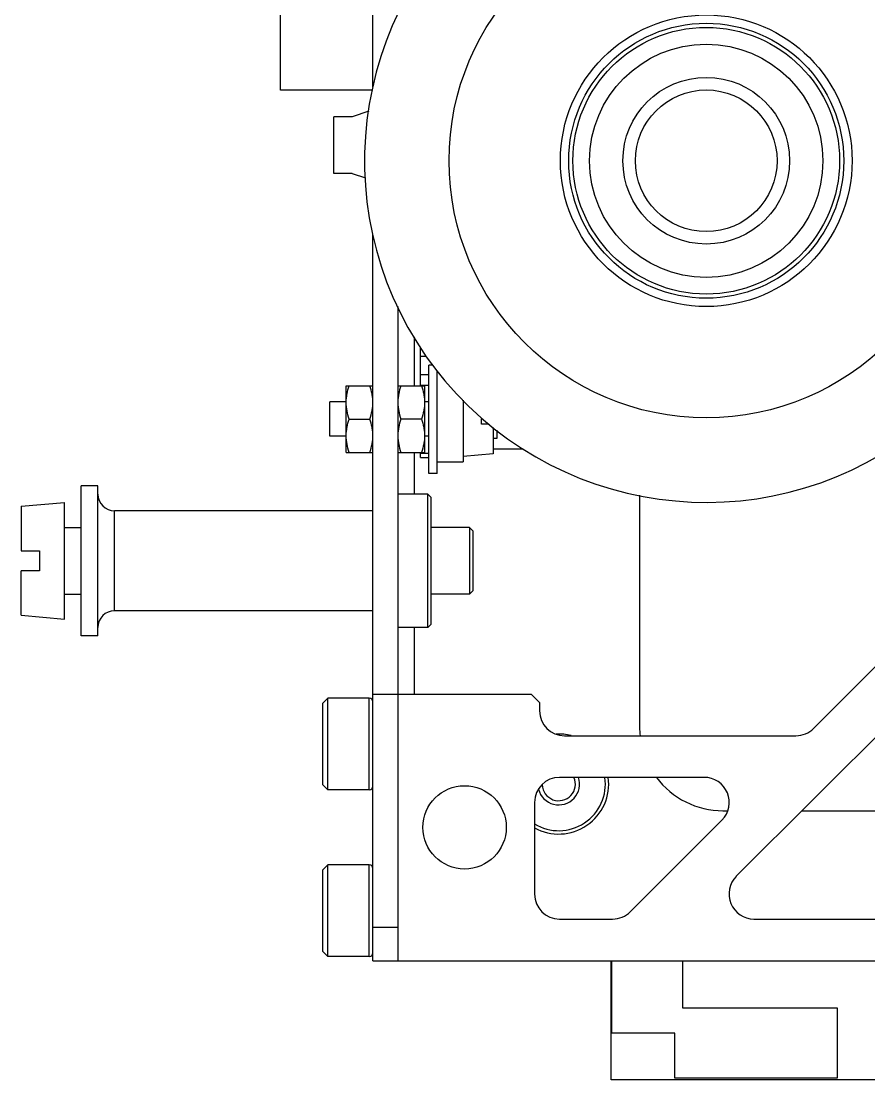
# Model space of a CAD drawing. Header units: millimetres. Extents: x 0 to 594, y 0 to 420.
# Drawn here: x 159.83 to 185.26, y 201.06 to 232.82 of the extents above; entities that cross this region are included whole.
import ezdxf

# ---------------------------------------------------------------- set-up
doc = ezdxf.new("R2010")
doc.units = ezdxf.units.MM
doc.header["$LTSCALE"] = 32.67
doc.layers.get('0').update_dxf_attribs({"linetype": 'CONTINUOUS'})
for name, color, linetype in [('3_ALL_AXES', 7, 'CONTINUOUS'), ('7_ALL_FEATURES', 7, 'CONTINUOUS'), ('AXIS', 7, 'CONTINUOUS')]:
    doc.layers.add(name, color=color, linetype=linetype)

msp = doc.modelspace()

# ---------------------------------------------------------------- linework, layer by layer
at = {"color": 7, "linetype": 'CONTINUOUS'}
for p, q in [((167.609, 230.751), (167.609, 237.451)), ((170.358, 230.751), (167.609, 230.751)), ((170.267, 230.12), (169.759, 229.951)), ((169.209, 228.251), (169.209, 229.951)), ((169.759, 229.951), (169.209, 229.951)), ((169.759, 228.251), (169.209, 228.251)), ((169.759, 228.251), (170.158, 228.118)), ((171.634, 221.881), (171.634, 223.339)), ((171.809, 221.881), (171.809, 223.052)), ((171.809, 222.764), (171.984, 222.764)), ((172.059, 219.246), (172.059, 222.496)), ((172.177, 222.496), (172.059, 222.496)), ((172.059, 222.205), (171.809, 222.205)), ((172.309, 219.246), (172.309, 222.318)), ((169.584, 219.881), (169.584, 221.881)), ((169.584, 221.881), (170.384, 221.881)), ((171.134, 221.881), (171.934, 221.881)), ((172.059, 221.887), (171.809, 221.887)), ((171.934, 221.881), (171.934, 219.881)), ((169.097, 220.369), (169.097, 221.394)), ((169.584, 221.394), (169.097, 221.394)), ((172.059, 221.394), (171.934, 221.394)), ((173.097, 221.445), (173.097, 219.601)), ((169.674, 220.881), (170.295, 220.881)), ((171.845, 220.881), (171.224, 220.881)), ((173.647, 220.731), (173.647, 220.881)), ((173.861, 220.731), (173.647, 220.731)), ((173.857, 220.735), (173.857, 220.731)), ((173.997, 220.623), (173.997, 219.835)), ((174.106, 220.546), (174.106, 220.3)), ((169.584, 220.369), (169.097, 220.369)), ((172.059, 220.369), (171.934, 220.369)), ((174.106, 220.3), (173.997, 220.3)), ((169.584, 219.881), (170.384, 219.881)), ((171.134, 219.881), (171.934, 219.881)), ((171.634, 218.631), (171.634, 219.881)), ((171.809, 219.728), (171.809, 219.881)), ((171.809, 219.855), (172.059, 219.855)), ((173.997, 219.835), (173.097, 219.756)), ((173.997, 219.99), (174.893, 219.99)), ((171.809, 219.728), (172.059, 219.728)), ((172.309, 219.601), (173.097, 219.601)), ((172.309, 219.246), (172.059, 219.246)), ((172.034, 214.631), (172.034, 218.631)), ((172.134, 218.531), (172.034, 218.631)), ((172.134, 214.731), (172.134, 218.531)), ((178.384, 218.602), (178.384, 211.631)), ((159.834, 218.268), (161.134, 218.381)), ((159.834, 218.268), (159.834, 216.931)), ((161.134, 214.881), (161.134, 218.381)), ((162.634, 215.131), (162.634, 218.131)), ((161.134, 217.631), (161.634, 217.631)), ((173.284, 217.631), (173.284, 215.631)), ((173.384, 217.531), (173.284, 217.631)), ((173.384, 217.531), (173.384, 215.731)), ((159.834, 216.931), (160.384, 216.931)), ((160.384, 216.931), (160.384, 216.331)), ((159.834, 214.995), (159.834, 216.331)), ((160.384, 216.331), (159.834, 216.331)), ((173.384, 215.731), (173.284, 215.631)), ((161.134, 215.631), (161.634, 215.631)), ((159.834, 214.995), (161.134, 214.881)), ((172.134, 214.731), (172.034, 214.631)), ((172.034, 214.631), (171.134, 214.631)), ((171.634, 212.631), (171.634, 214.631)), ((169.034, 212.506), (168.884, 212.356)), ((169.034, 209.756), (169.034, 212.506)), ((170.277, 212.506), (169.034, 212.506)), ((170.277, 209.756), (170.277, 212.506)), ((168.884, 209.906), (168.884, 212.356)), ((169.034, 209.756), (168.884, 209.906)), ((170.277, 209.756), (169.034, 209.756)), ((180.884, 209.131), (181.022, 209.131)), ((183.256, 209.131), (187.296, 209.131)), ((169.034, 207.506), (168.884, 207.356)), ((169.034, 204.756), (169.034, 207.506)), ((170.277, 207.506), (169.034, 207.506)), ((170.277, 204.756), (170.277, 207.506)), ((168.884, 204.906), (168.884, 207.356)), ((169.034, 204.756), (168.884, 204.906)), ((170.277, 204.756), (169.034, 204.756)), ((177.532, 201.056), (177.532, 204.631)), ((188.284, 201.056), (177.532, 201.056))]:
    msp.add_line(p, q, dxfattribs=at)
for centre, radius, start, end in [((162.634, 218.631), 0.5, 180, 270), ((162.634, 214.631), 0.5, 90, 180), ((170.277, 212.399), 0.107, 0, 90), ((180.884, 211.631), 2.5, 180, 185.8191), ((175.959, 209.931), 1.5, 75.6211, 92.9037), ((175.959, 209.931), 1.5, 241.0483, 7.6623), ((175.959, 209.931), 1.4, 238.7299, 8.2158), ((180.884, 211.631), 2.5, 216.9874, 270), ((170.277, 209.864), 0.107, 270, 360), ((170.277, 207.399), 0.107, 0, 90), ((170.277, 204.864), 0.107, 270, 360)]:
    msp.add_arc(centre, radius, start, end, dxfattribs=at)
for points, knots in [([(169.584, 221.381), (169.584, 221.424), (169.588, 221.508), (169.613, 221.677), (169.647, 221.8), (169.674, 221.881)], [0, 0, 0, 0, 0.248924, 0.498397, 1, 1, 1, 1]), ([(170.384, 221.381), (170.384, 221.424), (170.38, 221.508), (170.356, 221.677), (170.322, 221.8), (170.295, 221.881)], [0, 0, 0, 0, 0.248924, 0.498397, 1, 1, 1, 1]), ([(171.224, 221.881), (171.197, 221.8), (171.163, 221.677), (171.138, 221.508), (171.134, 221.424), (171.134, 221.381)], [0, 0, 0, 0, 0.501603, 0.751076, 1, 1, 1, 1]), ([(171.845, 221.881), (171.872, 221.8), (171.906, 221.677), (171.93, 221.508), (171.934, 221.424), (171.934, 221.381)], [0, 0, 0, 0, 0.501603, 0.751076, 1, 1, 1, 1]), ([(169.674, 220.881), (169.647, 220.962), (169.613, 221.086), (169.588, 221.254), (169.584, 221.339), (169.584, 221.381)], [0, 0, 0, 0, 0.501603, 0.751076, 1, 1, 1, 1]), ([(170.295, 220.881), (170.322, 220.962), (170.356, 221.086), (170.38, 221.254), (170.384, 221.339), (170.384, 221.381)], [0, 0, 0, 0, 0.501603, 0.751076, 1, 1, 1, 1]), ([(171.134, 221.381), (171.134, 221.339), (171.138, 221.254), (171.163, 221.086), (171.197, 220.962), (171.224, 220.881)], [0, 0, 0, 0, 0.248924, 0.498397, 1, 1, 1, 1]), ([(171.934, 221.381), (171.934, 221.339), (171.93, 221.254), (171.906, 221.086), (171.872, 220.962), (171.845, 220.881)], [0, 0, 0, 0, 0.248924, 0.498397, 1, 1, 1, 1]), ([(169.584, 220.381), (169.584, 220.424), (169.588, 220.508), (169.613, 220.677), (169.647, 220.8), (169.674, 220.881)], [0, 0, 0, 0, 0.248924, 0.498397, 1, 1, 1, 1]), ([(170.384, 220.381), (170.384, 220.424), (170.38, 220.508), (170.356, 220.677), (170.322, 220.8), (170.295, 220.881)], [0, 0, 0, 0, 0.248924, 0.498397, 1, 1, 1, 1]), ([(171.224, 220.881), (171.197, 220.8), (171.163, 220.677), (171.138, 220.508), (171.134, 220.424), (171.134, 220.381)], [0, 0, 0, 0, 0.501603, 0.751076, 1, 1, 1, 1]), ([(171.845, 220.881), (171.872, 220.8), (171.906, 220.677), (171.93, 220.508), (171.934, 220.424), (171.934, 220.381)], [0, 0, 0, 0, 0.501603, 0.751076, 1, 1, 1, 1]), ([(169.674, 219.881), (169.647, 219.962), (169.613, 220.086), (169.588, 220.254), (169.584, 220.339), (169.584, 220.381)], [0, 0, 0, 0, 0.501603, 0.751076, 1, 1, 1, 1]), ([(170.295, 219.881), (170.322, 219.962), (170.356, 220.086), (170.38, 220.254), (170.384, 220.339), (170.384, 220.381)], [0, 0, 0, 0, 0.501603, 0.751076, 1, 1, 1, 1]), ([(171.134, 220.381), (171.134, 220.339), (171.138, 220.254), (171.163, 220.086), (171.197, 219.962), (171.224, 219.881)], [0, 0, 0, 0, 0.248924, 0.498397, 1, 1, 1, 1]), ([(171.934, 220.381), (171.934, 220.339), (171.93, 220.254), (171.906, 220.086), (171.872, 219.962), (171.845, 219.881)], [0, 0, 0, 0, 0.248924, 0.498397, 1, 1, 1, 1])]:
    msp.add_open_spline(points, degree=3, knots=knots, dxfattribs=at)
at = {"layer": '3_ALL_AXES', "color": 7, "linetype": 'CONTINUOUS'}
msp.add_line((172.299, 222.331), (172.542, 222.031), dxfattribs=at)
for centre, radius in [((180.384, 228.631), 7.714), ((180.384, 228.631), 4.375), ((180.384, 228.631), 4.125), ((180.384, 228.631), 3.5), ((180.384, 228.631), 2.5), ((180.384, 228.631), 2.125), ((173.134, 208.631), 1.25)]:
    msp.add_circle(centre, radius, dxfattribs=at)
msp.add_arc((180.384, 228.631), 10.25, 220.0834, 217.9253, dxfattribs=at)
at = {"layer": '7_ALL_FEATURES', "color": 3, "linetype": 'CONTINUOUS'}
for p, q in [((170.384, 230.844), (170.384, 251.631)), ((170.384, 204.631), (170.384, 226.419))]:
    msp.add_line(p, q, dxfattribs=at)
at = {"layer": '7_ALL_FEATURES', "color": 7, "linetype": 'CONTINUOUS'}
for p, q in [((171.134, 224.259), (171.134, 204.631)), ((191.415, 219.412), (183.604, 211.601)), ((188.365, 214.24), (181.286, 207.162)), ((170.384, 212.631), (175.134, 212.631)), ((175.384, 212.381), (175.134, 212.631)), ((175.384, 212.381), (175.384, 212.131)), ((176.134, 211.381), (183.074, 211.381)), ((180.324, 210.131), (175.984, 210.131)), ((175.234, 209.381), (175.234, 206.631)), ((178.104, 206.101), (180.854, 208.851)), ((175.984, 205.881), (177.574, 205.881)), ((181.816, 205.881), (188.284, 205.881)), ((171.134, 205.631), (170.384, 205.631)), ((170.384, 204.631), (188.284, 204.631)), ((177.554, 202.456), (177.554, 204.631)), ((179.669, 204.631), (179.669, 203.221)), ((179.669, 203.221), (184.316, 203.221)), ((184.316, 203.221), (184.316, 201.106)), ((179.441, 202.456), (177.554, 202.456)), ((179.441, 201.106), (179.441, 202.456)), ((184.316, 201.106), (179.441, 201.106))]:
    msp.add_line(p, q, dxfattribs=at)
for radius in [7.714, 4]:
    msp.add_circle((180.384, 228.631), radius, dxfattribs=at)
for centre, radius, start, end in [((180.384, 228.631), 10.25, 217.9253, 220.0834), ((176.134, 212.131), 0.75, 180, 270), ((183.074, 212.131), 0.75, 270, 315), ((175.984, 209.381), 0.75, 90, 180), ((180.324, 209.381), 0.75, 315, 90), ((181.816, 206.631), 0.75, 135, 270), ((175.984, 206.631), 0.75, 180, 270), ((177.574, 206.631), 0.75, 270, 315)]:
    msp.add_arc(centre, radius, start, end, dxfattribs=at)
at = {"layer": 'AXIS', "color": 7, "linetype": 'CONTINUOUS'}
for p, q in [((161.634, 214.381), (161.634, 218.881)), ((162.134, 218.881), (161.634, 218.881)), ((162.134, 214.381), (162.134, 218.881)), ((172.034, 218.631), (171.134, 218.631)), ((170.384, 218.131), (162.634, 218.131)), ((173.284, 217.631), (172.134, 217.631)), ((173.284, 215.631), (172.134, 215.631)), ((170.384, 215.131), (162.634, 215.131)), ((172.034, 214.631), (171.134, 214.631)), ((162.134, 214.381), (161.634, 214.381))]:
    msp.add_line(p, q, dxfattribs=at)
for radius, start, end in [(0.625, 194.2397, 18.6951), (0.5, 182.9103, 23.655)]:
    msp.add_arc((175.959, 209.931), radius, start, end, dxfattribs=at)

doc.saveas('drawing.dxf')
